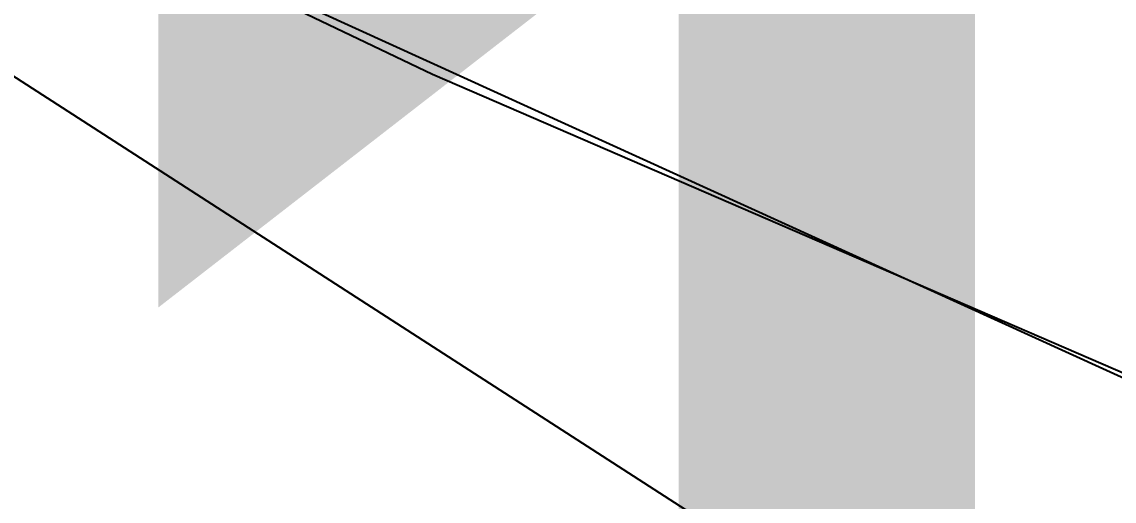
# Model space of a CAD drawing. Header units: metres. Extents: x -2743 to 126, y 13385 to 13916.
# Drawn here: x -1875.926 to -1875.403, y 13630.461 to 13630.691 of the extents above; entities that cross this region are included whole.
import ezdxf

# ---------------------------------------------------------------- set-up
doc = ezdxf.new("R2010")
doc.units = ezdxf.units.M
for name, color, linetype in [('link-улица Берзарина_Покрытия — Новые$0$ДВ_ПП_Газон_Р', 7, 'Continuous'), ('link-улица Берзарина_Покрытия — Новые$0$ДВ_ПП_Тип6_У_ТР_3м за счет Газона', 7, 'Continuous'), ('link_улица Берзарина_борта$0$ДВ_ГП_П_Борт_Пониженный_бетонный', 7, 'Continuous'), ('output[1-12]_3_ДЖКХ-24_03233tp$0$Колодцы', 7, 'Continuous'), ('output[1-12]_3_ДЖКХ-24_03233up$0$Кабель электрический', 7, 'Continuous')]:
    doc.layers.add(name, color=color, linetype=linetype)

msp = doc.modelspace()

# ---------------------------------------------------------------- linework, layer by layer
at = {"layer": 'link-улица Берзарина_Покрытия — Новые$0$ДВ_ПП_Газон_Р'}
msp.add_lwpolyline([(-1877.63635, 13631.54062), (-1879.13614, 13627.45853), (-1866.79805, 13621.45189), (-1870.28207, 13619.20834), (-1869.81674, 13618.30465), (-1869.56488, 13618.48077), (-1868.77046, 13619.03629), (-1867.93395, 13619.71261), (-1867.1298, 13620.46364), (-1866.29258, 13621.38036), (-1865.82738, 13621.95824), (-1865.10867, 13622.97045), (-1864.51279, 13623.96961), (-1864.02195, 13624.95478), (-1863.80511, 13625.48128), (-1867.28538, 13626.94449), (-1870.75085, 13628.44219), (-1874.20126, 13629.97427), (-1877.63635, 13631.54062)], close=True, dxfattribs=at)
at = {"layer": 'link-улица Берзарина_Покрытия — Новые$0$ДВ_ПП_Тип6_У_ТР_3м за счет Газона'}
msp.add_lwpolyline([(-1873.65772, 13631.22786), (-1871.91755, 13630.42535), (-1870.82837, 13629.92305), (-1869.69482, 13629.48051), (-1863.2721, 13626.97307), (-1863.60494, 13625.9673), (-1863.80511, 13625.48128), (-1867.28538, 13626.94449), (-1870.75085, 13628.44219), (-1874.20126, 13629.97427), (-1877.63635, 13631.54062), (-1880.08021, 13632.68024), (-1882.51588, 13633.83717), (-1884.94327, 13635.01137), (-1887.36229, 13636.20279), (-1886.82903, 13637.44911), (-1883.00357, 13635.59968), (-1881.32797, 13634.78961), (-1878.50019, 13633.46105), (-1877.15816, 13632.84215), (-1876.30598, 13632.44915), (-1873.65772, 13631.22786)], close=True, dxfattribs=at)
at = {"layer": 'link_улица Берзарина_борта$0$ДВ_ГП_П_Борт_Пониженный_бетонный'}
msp.add_lwpolyline([(-1981.48352, 13697.83865), (-1919.72738, 13662.01023), (-1919.24957, 13661.66624), (-1918.85151, 13661.23993), (-1918.54344, 13660.74466), (-1918.33562, 13660.1938), (-1916.78767, 13654.43298), (-1916.38261, 13653.3528), (-1915.78452, 13652.3784), (-1915.0125, 13651.53512), (-1914.08562, 13650.84827), (-1901.55642, 13643.63392), (-1888.76634, 13636.90414), (-1875.7294, 13630.66598), (-1862.45967, 13624.9265), (-1862.22269, 13624.78873), (-1862.03495, 13624.59569), (-1861.90547, 13624.35958), (-1861.84329, 13624.09261), (-1861.85587, 13623.81879), (-1861.94023, 13623.56307), (-1862.08973, 13623.33909), (-1862.2977, 13623.16052), (-1869.74066, 13618.36758)], dxfattribs=at)
at = {"layer": 'output[1-12]_3_ДЖКХ-24_03233up$0$Кабель электрический'}
msp.add_lwpolyline([(-1873.97548, 13628.8438), (-1874.68244, 13629.86004), (-1876.93829, 13631.31561)], dxfattribs=at)

# ---------------------------------------------------------------- texts
at = {"layer": 'output[1-12]_3_ДЖКХ-24_03233tp$0$Колодцы'}
msp.add_text('152.16', height=1.2, dxfattribs=at).set_placement((-1876.015, 13629.694))

doc.saveas('drawing.dxf')
